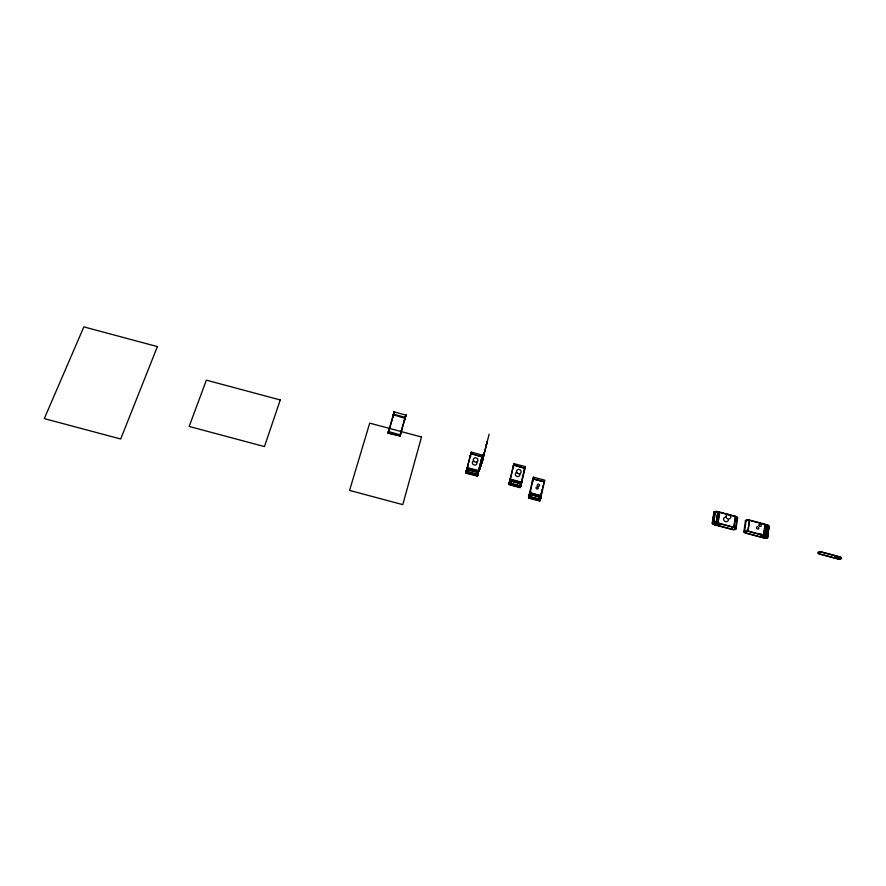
<?xml version="1.0" encoding="UTF-8"?>
<svg xmlns="http://www.w3.org/2000/svg" width="886" height="886" viewBox="0 0 886 886"><rect width="100%" height="100%" fill="white"/><g stroke="black" fill="none" stroke-linecap="round" stroke-linejoin="round"><path stroke-width="1.33" d="M529.828 494.144L529.053 496.548L540.327 499.527L544.469 481.796L533.339 478.817L528.798 497.666M509.982 480.699L509.018 484.088L520.447 487.289L521.322 483.767M509.096 484.254L509.572 482.593L509.007 484.033L520.348 487.123L521.477 483.712L509.948 480.522L509.804 481.131M389.441 428.237L389.851 426.941L389.463 428.27M520.292 486.846L520.226 487.71L508.863 484.642L513.127 466.534M540.36 499.593L539.984 500.656L528.687 497.478L528.898 496.16M482.128 461.684L482.97 458.583L482.693 459.679M539.962 500.568L540.095 499.992L528.798 496.869L532.397 480.876L533.084 481.065M480.733 466.058L481.198 463.854M528.687 497.456L529.44 494.166L530.138 494.355M392.963 416.797L388.278 432.601L400.062 435.746L388.179 432.756L388.921 429.832M470.909 453.787L471.319 452.148L482.593 455.149L477.211 476.125L481.497 458.937M836.816 557.194L835.243 557.05L836.605 557.438M513.315 465.848L514.068 463.577L509.782 481.729C509.55 483.955 509.151 479.813 510.502 480.932M520.381 487.012L521.112 483.767L520.403 483.579M477.532 474.763L477.288 475.693L477.499 474.896M513.791 465.194L525.088 468.229L521.167 484.31M404.78 419.344L404.902 418.735M529.673 493.724L530.016 492.084L530.681 493.026M480.577 466.457L480.721 465.682M482.593 455.216L482.217 456.811M480.81 465.881L484.055 452.923M401.413 430.751L401.591 430.087L399.94 435.956L400.406 434.162M482.615 457.11L482.25 458.804M509.051 483.977L509.516 482.626M400.062 435.746L401.314 431.238M477.277 476.081L465.859 473.168L470.344 455.537M509.982 480.179C510.912 478.506 509.372 479.093 510.679 480.655M401.214 431.582L401.004 432.235L401.28 431.349M477.388 475.693L478.85 470.034M482.261 460.089L481.685 462.071M477.488 475.04L477.787 473.91L477.554 475.051L475.417 474.431M767.265 537.525L766.534 537.392L767.221 537.569L768.716 526.605M767.387 537.769L768.838 526.849M767.675 537.481L769.137 526.55M482.338 456.379L482.438 455.769L482.272 456.567M763.001 534.402L762.791 536.861A3.411 1.384 7.9 0 1 762.802 537.348L762.901 536.661M766.523 535.365L766.135 537.846A2.525 1.019 7.8 0 1 763.754 537.713L763.001 537.514L763.389 534.369L763.067 536.462L763.854 536.683M763.533 537.935A3.156 1.285 7.8 0 0 767.553 537.636A3.156 1.285 7.8 0 0 765.714 535.764L748.05 531.035A3.145 1.285 8.2 0 0 744.063 531.345A3.145 1.285 8.2 0 0 745.946 533.217L763.533 537.935L763.987 535.233M764.131 534.923L764.042 537.06L766.246 537.414M764.363 535.233C762.968 536.418 767.819 537.913 766.634 535.842M766.224 524.844L766.966 525.044A2.514 1.041 7.7 0 1 768.539 525.985L767.077 536.916A2.525 1.019 7.8 0 0 765.493 535.986L764.751 535.786L765.98 524.822M765.493 535.986L766.966 525.044M765.714 535.764L767.187 524.822L749.589 520.104A3.134 1.307 8 0 0 746.134 520.104A3.134 1.307 8 0 0 745.879 521.588M766.257 536.418L766.069 537.791A1.894 0.764 7.8 0 1 763.344 536.883L765.017 524.523L749.379 520.326A2.503 1.041 8 0 0 746.699 520.303A2.503 1.041 8 0 0 746.289 521.411M766.611 537.414L766.888 535.354M767.708 529.208L767.797 528.521M762.093 536.783L762.026 536.761A1.418 0.576 7.9 0 1 760.808 535.831L761.085 533.771M762.004 536.75L762.115 535.365M762.226 537.126L762.381 535.498M837.846 557.781L840.116 558.39M482.405 460.72L482.648 459.856M389.043 429.245L388.112 433.265L399.929 436.001M481.53 463.001L480.998 464.751L482.981 456.722M745.946 533.217L746.333 530.504M761.805 537.193L746.156 533.007L746.544 530.271M746.156 533.007A2.514 1.03 8.2 0 1 744.65 531.5A2.514 1.03 8.2 0 1 747.839 531.257L749.379 520.326M748.05 531.035L749.589 520.104M840.371 558.158L838.145 557.56M743.875 531.799L745.436 520.902M744.506 531.866L746.056 520.968M716.475 525.055L732.135 529.252A2.514 1.03 8.4 0 0 735.302 528.997A2.514 1.03 8.4 0 0 733.763 527.48L735.369 516.571L719.72 512.385L717.959 523.748A1.407 0.587 8.7 0 1 719.122 524.667L719.332 523.305M733.973 527.259L716.287 522.53A3.123 1.296 8.8 0 0 712.377 522.851A3.123 1.296 8.8 0 0 714.326 524.756L731.936 529.474A3.134 1.285 8.4 0 0 735.889 529.152A3.134 1.285 8.4 0 0 733.973 527.259L735.579 516.35L717.97 511.632A3.112 1.318 8.6 0 0 714.504 511.676A3.112 1.318 8.6 0 0 714.481 513.227M735.413 528.831L737.008 517.933M736.022 528.942L737.617 518.044M479.215 470.477L480.821 464.264L480.577 465.061M731.936 529.474L732.334 526.749M732.135 529.252L732.545 526.517M715.977 522.53L715.644 524.722A3.378 1.395 8.7 0 1 716.386 524.434M717.771 511.853L715.954 523.681L713.673 523.072L715.423 511.754A2.492 1.052 8.6 0 1 717.771 511.853L718.624 512.097M717.97 511.632L716.021 524.213A1.872 0.775 8.8 0 1 713.02 523.582L713.64 518.819M716.763 522.231L716.32 524.844A2.758 1.141 8.7 0 1 716.719 524.7L717.139 521.965M716.973 523.006L718.513 512.053M716.829 524.678L717.516 521.987M717.682 523.604L719.31 512.451M712.266 523.017L713.961 512.141M712.521 522.718L714.216 511.842M713.961 516.782L714.592 512.717M713.651 519.495L713.02 523.582A2.503 1.03 8.8 0 0 714.526 524.534L715.556 524.756M713.861 518.144L713.972 517.457M714.072 516.782L714.603 513.393M713.274 523.128L715.002 512.208L714.36 512.097L712.665 522.962L713.584 523.105M713.695 521.92L713.629 523.593L715.766 523.903M714.326 517.845L714.537 516.483M714.326 524.756L714.947 521.821M715.268 524.733L715.478 523.371M479.392 469.602L480.035 467.62M521.156 484.443L520.99 485.384M404.625 419.92L405.245 417.184M480.766 465.759L481.331 463.854M471.308 452.126L465.992 472.504L477.388 475.505L477.598 474.575M509.594 482.671L510.114 480.677M539.773 500.18L539.74 501.055L528.554 498.065L528.621 497.19M393.938 413.374L394.27 411.558L389.164 429.821L389.397 428.503M404.824 419.067L404.249 420.916L405.954 414.681L399.863 436.41M477.554 475.206L477.377 475.771L466.014 472.581L466.856 469.248L467.564 469.436M481.685 462.503L481.563 463.057M521.422 482.56L521.732 481.574L521.422 483.091M539.829 497.522L540.637 497.666L540.161 499.748M480.234 466.678L480.057 467.365L480.345 466.523M389.43 428.115L389.751 427.517M529.163 496.381L529.662 494.155M477.388 475.472L478.119 472.736M540.238 499.549L528.975 496.78L529.352 494.421L540.914 497.367L540.327 499.471L528.798 496.393M529.429 495.174L530.171 494.864M529.595 494.676L529.529 495.34M466.878 469.17L478.385 472.172L482.416 456.091M540.77 497.744L540.438 499.161M467.487 466.955L468.185 467.177M513.814 464.917L513.924 464.164L513.382 465.626M483.125 457.896L483.368 457.054M525.099 467.93L525.343 466.601L524.988 468.461L513.847 464.973M389.02 430.197L389.164 429.555L388.201 432.7M533.306 478.695L533.571 477.189L544.668 480.168L544.392 481.84M467.387 467.276L467 468.86L467.675 469.148M482.948 456.777L483.867 453.477M480.035 467.42L479.426 469.425L481.541 460.908M400.705 433.597L401.004 431.881M509.129 483.468L510.646 483.856M478.041 473.345L478.385 472.172M388.976 430.12L389.209 428.835M400.306 434.827L400.295 434.505M509.018 483.623L509.251 482.77M393.871 413.33L394.248 411.912L405.899 415.113M400.893 432.733L400.826 432.401M466.9 469.37L466.501 470.532L467.166 468.262M478.728 470.256L478.351 471.773L478.817 470.178M509.782 481.729L509.749 480.876L521.378 483.944M540.05 499.416L540.261 498.242M404.791 418.945L405.456 416.874M480.843 465.272L481.43 463.456M529.529 494.997L529.363 495.684M540.803 495.551L542.232 489.172M540.981 494.975L542.099 490.024M542.653 487.555L543.207 485.085M393.273 415.135L393.462 414.194L405.168 417.328L405.079 417.926L405.312 417.295M484 453.477L483.712 454.584M540.892 496.548L541.169 495.429L540.925 496.005M467.42 470.145C465.659 470.831 466.922 470.544 467.088 468.55L478.362 471.607M482.017 461.074L481.619 462.326M510.391 479.049L510.026 479.813M529.463 494.565L529.629 493.912L540.925 497.589M482.283 461.13L482.46 460.476M523.881 471.607L520.47 486.037L521.145 484.498L520.326 484.31M520.326 484.144L520.946 484.443L521.3 483.501L520.503 483.247M532.287 481.109L532.541 480.29M404.957 418.303L393.295 414.77C392.465 418.203 394.569 411.547 393.395 415.29M480.6 464.995L480.5 465.504M479.847 467.686L482.493 457.674L482.117 458.782M524.069 470.599L524.257 469.979M530.016 492.716L541.302 495.662M477.388 475.261L466.158 472.116L466.545 470.809M509.073 484.177L509.361 483.136M466.833 469.691L478.296 472.415L478.119 473.058M467.066 468.594L478.374 471.762M482.338 460.864L486.381 444.717M510.026 480.91L509.572 482.549M510.358 479.171L521.776 482.217M512.828 467.586L513.016 466.966M540.095 499.239L540.604 497.688M388.522 431.349L388.888 430.784M520.58 486.602L509.206 483.634M541.158 495.828L541.257 494.875L540.925 495.817M467.31 467.686L478.661 470.588M524.124 470.366L524.313 469.757M466.158 471.972L466.313 471.286M509.417 482.095L509.35 482.56M480.267 466.147L480.577 465.438M483.147 457.818L483.468 456.6M529.906 492.583L529.54 493.779L530.326 494.1M479.326 470.078L479.835 468.428L479.658 469.037M480.766 465.936L481.242 464.275M481.685 463.887L489.127 434.151M467.055 468.539L467.287 467.631M481.452 461.152L481.707 460.266M482.892 456.977L483.103 456.235M481.696 462.592L481.574 463.179M486.303 444.971L486.514 444.229M482.172 456.988L471.009 453.499M528.975 496.78L528.776 497.578L539.984 500.656M405.589 416.21C406.054 414.116 405.168 417.561 405.644 415.988M466.025 472.648L466.191 472.028M477.809 473.633L478.23 472.67M481.552 458.749L481.796 457.741M478.661 470.809L477.931 470.71M480.456 465.936L480.6 465.239M486.348 444.772L486.558 444.063M529.717 493.203L541.058 496.714M392.93 416.342L392.742 417.129L392.93 416.198M470.167 456.157L470.4 455.326M466.623 470.444L466.357 471.153M482.039 461.063L482.25 460.089M543.55 483.335L543.771 482.505M481.541 458.693L481.63 458.372M540.759 498.043L540.56 498.752M405.367 417.118L405.024 418.181M467.11 468.329L467.996 468.052M520.669 485.583L521.079 484.387M521.212 484.631L521.012 485.351M393.628 413.884L393.417 414.759L393.65 414.172M466.014 472.725L466.446 471.197L477.853 474.099L477.576 474.94L477.986 473.622M509.727 480.954L511.078 481.53M529.108 495.274L530.437 495.883M529.861 493.103L529.95 492.273M478.518 471.097L467.155 468.151M477.842 474.132C477.366 475.948 478.473 471.142 478.019 473.113M483.103 456.157L483.335 455.293M486.514 444.152L486.735 443.288M521.533 483.291L509.948 480.168L510.314 478.828M510.203 479.647L521.655 482.615M521.422 482.737L521.632 481.851M470.433 455.138L470.743 454.009M481.718 460.133L482.305 458.14M513.083 466.568L513.238 466.003M524.324 469.58L524.711 468.173M392.952 416.52L392.587 417.815L392.963 416.564M400.472 433.686L400.782 433.01M509.771 481.264L511.122 481.674M400.815 432.855L405.91 415.047M393.738 413.264L394.104 412.189L393.129 416.221M400.705 432.811L400.693 432.977M479.935 467.974L479.669 468.827M509.428 482.25L510.823 482.493M467.287 470.466L466.667 470.045M481.84 457.663L482.128 456.545L481.962 457.121M486.735 443.365L487.256 441.616M400.428 434.406L400.605 433.974M483.379 455.216L483.756 453.931M543.738 482.815L543.926 481.951M388.744 430.552L388.954 429.81L388.688 431.26M470.699 454.197L471.153 452.691L470.765 453.975M466.712 469.824L467.487 469.923M529.662 493.768L529.784 492.959M393.716 413.54L393.251 415.567M481.984 459.247L482.172 458.494M486.835 443.033L487.056 442.269M466.213 472.061L477.643 474.719M509.151 483.003L520.868 485.794M394.237 411.979L393.772 413.385M486.968 442.557L487.389 441.095M483.523 456.434L483.656 455.991M509.539 481.995L511.122 481.84M524.556 468.86L524.756 468.218M532.785 479.404L533.394 477.742L533.228 479.049L544.358 482.028L544.469 480.744M388.677 431.526L388.345 432.457M400.383 434.561L400.095 435.602M543.86 482.372L544.093 481.441M529.197 495.407L530.072 495.086M388.6 431.56L400.273 434.926M532.84 479.182L533.582 477.222M388.511 432.191L388.134 433.254M509.649 481.364L509.705 481.032M524.966 467.575L525.254 466.689M509.539 481.685L510.923 482.15M529.241 494.92L530.182 494.698M513.991 463.666L525.343 466.601M717.195 524.036L718.579 524.434L717.029 524.246L718.723 512.23A3.389 1.429 8.5 0 0 718.701 512.54M715.855 523.87L717.084 524.058M764.009 536.628L761.351 536.085L762.912 536.274M837.946 557.615L836.705 557.416M840.227 558.368L841.379 558.534A3.201 1.251 6.6 0 0 839.784 556.796L822.175 552.078A3.19 1.251 6.9 0 0 818.033 552.343A3.19 1.251 6.9 0 0 819.738 554.171L837.259 558.856A3.201 1.251 6.6 0 0 841.445 558.612M838.521 556.785L839.529 557.006A2.558 0.997 6.6 0 1 841.035 557.925M837.093 556.829L836.905 556.796A1.44 0.565 6.6 0 0 834.723 556.818A1.44 0.565 6.6 0 0 835.764 557.693L835.852 557.715M835.731 558.158L819.982 553.96A2.547 1.008 6.9 0 1 818.62 552.499A2.547 1.008 6.9 0 1 821.931 552.288L837.602 556.486M716.298 512.075L715.068 512.296M713.363 523.094L712.709 522.917M766.822 525.575L767.619 525.841M470.942 453.721L482.25 456.744M470.245 455.913L470.942 456.102M512.916 467.354L513.625 467.542M716.885 522.962L716.087 522.751A2.503 1.03 8.8 0 0 713.728 522.64M718.048 523.272L733.763 527.48M747.839 531.257L763.544 535.454M716.818 524.08L716.054 523.803M836.772 558.457L837.514 558.656A2.558 0.997 6.6 0 0 839.95 558.8A1.916 0.753 6.6 0 1 837.192 557.848M510.314 479.381L511.023 479.57M510.203 480.09L521.555 483.125M466.734 469.669L467.52 469.757M520.27 483.989L521.156 484.11M466.479 470.621L467.188 470.82M509.317 483.247L520.669 486.292M466.191 471.961L467.62 472.338M469.037 472.714L471.164 473.29M471.873 473.478L474.708 474.243M512.064 484.232L513.481 484.609M514.899 484.996L517.025 485.561M518.443 485.938L520.536 486.503M530.072 491.94L531.467 492.317M529.994 493.059L541.18 496.049M529.784 493.613L541.08 496.548M539.84 497.699L540.538 497.888M529.141 495.174L530.537 495.54M528.92 496.891L540.095 499.992M717.051 524.711L717.073 524.722A1.407 0.587 8.7 0 0 719.122 524.667M538.123 487.433A1.163 1.041 24.7 0 1 537.525 488.972A1.163 1.041 24.7 0 1 536.03 487.92A1.163 1.041 24.7 0 1 537.403 486.923M519.694 473.589A2.348 2.115 22.5 0 1 518.543 476.458A2.348 2.115 22.5 0 1 515.442 474.974A2.348 2.115 22.5 0 1 517.025 472.304M476.712 462.027A2.348 2.115 18.3 0 1 475.749 464.862A2.348 2.115 18.3 0 1 472.603 463.799A2.348 2.115 18.3 0 1 473.567 460.964M735.369 516.571A2.503 1.041 8.3 0 1 736.709 518.255M735.579 516.35A3.123 1.307 8.3 0 1 736.687 518.687M713.806 522.685A1.872 0.775 8.8 0 1 716.553 523.604M717.095 523.626A3.4 1.407 8.7 0 1 717.051 523.117M715.489 511.809A1.872 0.786 8.6 0 1 718.147 512.573M728.336 519.661A2.492 2.137 36.3 0 1 726.221 521.71A2.492 2.137 36.3 0 1 723.629 519.506A2.492 2.137 36.3 0 1 725.412 517.18M767.187 524.822A3.145 1.296 7.7 0 1 768.55 527.004M763.942 536.296A1.894 0.764 7.8 0 1 766.955 536.916L768.417 525.985A1.883 0.775 7.7 0 0 766.767 525.309M765.593 524.977A3.411 1.418 7.7 0 0 765.847 524.855L764.374 535.797A3.422 1.395 7.9 0 1 763.577 536.074L765.161 524.733A2.78 1.152 7.7 0 1 764.74 524.877M760.808 535.831A1.418 0.576 7.9 0 1 762.89 535.775L763.2 535.82A2.791 1.141 7.9 0 0 763.688 535.676M758.693 527.58A1.251 1.063 37.7 0 1 757.851 529.053A1.251 1.063 37.7 0 1 756.445 527.679A1.251 1.063 37.7 0 1 757.984 526.893M836.019 557.826A2.824 1.096 6.7 0 1 836.007 558.08M837.702 556.685A2.835 1.107 6.6 0 1 837.248 556.818M838.389 556.807A3.478 1.362 6.6 0 1 837.536 557.072M837.89 557.283A1.916 0.753 6.6 0 1 840.914 557.925M836.639 557.826A3.455 1.351 6.7 0 1 836.583 558.291M421.514 437.008L402.776 504.632L349.56 490.423L369.717 423.131L421.514 437.008M280.253 399.951L264.46 446.577L189.161 426.454L206.372 380.16L280.253 399.951M157.398 346.603L120.706 439.002L44.3 418.613L83.849 326.879L157.398 346.603M537.492 485.694A1.163 1.052 24.6 0 0 539.474 485.772A1.163 1.052 24.6 0 0 538.411 484.133A1.163 1.052 24.6 0 0 537.492 485.694M516.981 472.747A2.359 2.126 22.4 0 0 520.99 472.537A2.359 2.126 22.4 0 0 518.531 469.414A2.359 2.126 22.4 0 0 516.981 472.747M473.921 461.362A2.359 2.126 18.3 0 0 477.864 460.753A2.359 2.126 18.3 0 0 475.095 457.874A2.359 2.126 18.3 0 0 473.921 461.362M726.221 517.369A2.503 2.149 36.3 0 0 730.341 518.288A2.503 2.149 36.3 0 0 728.602 514.5A2.503 2.149 36.3 0 0 726.221 517.369M759.147 525.575A1.251 1.074 37.7 0 0 761.196 526.04A1.251 1.074 37.7 0 0 760.321 524.135A1.251 1.074 37.7 0 0 759.147 525.575"/></g></svg>
